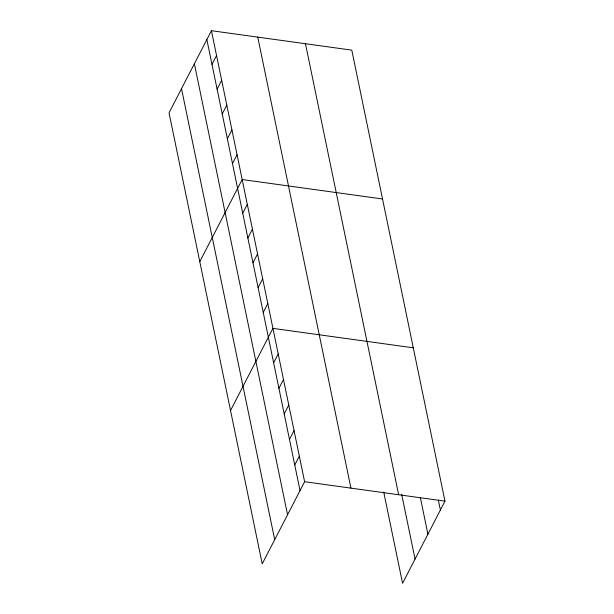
<?xml version="1.0" encoding="UTF-8"?>
<svg xmlns="http://www.w3.org/2000/svg" width="614" height="614" viewBox="0 0 614 614"><rect width="100%" height="100%" fill="white"/><g stroke="black" fill="none" stroke-linecap="round" stroke-linejoin="round"><path stroke-width="0.92" d="M211.431 30.7L169.034 112.846L262.216 563.859L304.613 481.714L211.431 30.7L351.784 50.141L444.966 501.154L402.569 583.3L383.712 492.021M211.983 64.363L216.55 55.506M217.11 89.168L221.677 80.311M222.23 113.974L226.804 105.117M227.357 138.779L231.931 129.922M232.483 163.585L237.05 154.728M199.78 261.679L242.177 179.534L382.537 198.982M242.737 213.196L247.304 204.339M247.856 238.002L252.431 229.145M252.983 262.807L257.55 253.95M258.11 287.613L262.677 278.756M263.237 312.419L267.804 303.562M230.534 410.513L272.931 328.367L413.283 347.816M273.637 362.782L278.211 353.925M278.917 388.34L283.491 379.483M284.198 413.897L288.772 405.04M289.478 439.455L294.052 430.598M294.758 465.013L299.333 456.156M304.613 481.714L444.966 501.154M438.319 499.973L440.399 510.011M420.375 497.685L427.912 534.195M401.663 494.308L415.056 559.116M305.465 43.724L398.647 494.738M257.75 37.116L350.932 488.13M206.857 39.557L300.039 490.571M194.377 63.741L287.559 514.755M181.514 88.654L274.696 539.668"/></g></svg>
